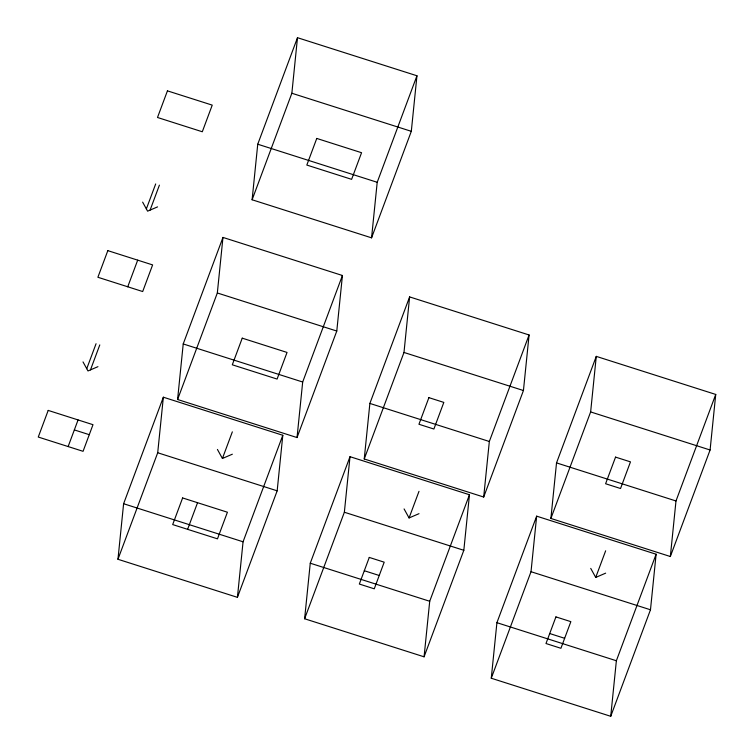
<?xml version="1.0" encoding="UTF-8"?>
<svg xmlns="http://www.w3.org/2000/svg" width="754" height="754" viewBox="0 0 754 754"><rect width="100%" height="100%" fill="white"/><g stroke="black" fill="none" stroke-linecap="round" stroke-linejoin="round"><path stroke-width="1.13" d="M117.963 559.279L123.609 503.729L163.354 397.207L282.807 435.275L277.17 490.826L237.425 597.347L117.963 559.279L157.709 452.758L163.354 397.207M177.586 399.497L183.222 343.947L222.967 237.425L342.429 275.493L336.784 331.044L297.038 437.565L177.586 399.497L217.331 292.976L222.967 237.425M252.109 199.772L257.745 144.221L297.491 37.7L416.953 75.768L411.307 131.319L371.562 237.84L252.109 199.772L291.855 93.251L297.491 37.7M237.425 597.347L243.061 541.796L282.807 435.275M297.038 437.565L302.684 382.014L342.429 275.493M304.616 618.761L310.262 563.21L350.007 456.688L469.459 494.747L463.823 550.297L424.078 656.819L304.616 618.761L344.361 512.239L350.007 456.688M371.562 237.84L377.207 182.289L416.953 75.768M364.239 458.979L369.875 403.428L409.62 296.906L529.082 334.974L523.436 390.525L483.691 497.037L364.239 458.979L403.984 352.457L409.62 296.906M424.078 656.819L429.714 601.268L469.459 494.747M483.691 497.037L489.337 441.486L529.082 334.974M491.269 678.232L496.914 622.681L536.659 516.16L656.112 554.228L650.476 609.779L610.731 716.3L491.269 678.232L531.014 571.711L536.659 516.16M550.891 518.45L556.527 462.899L596.273 356.378L715.735 394.446L710.089 449.997L670.344 556.518L550.891 518.45L590.636 411.929L596.273 356.378M610.731 716.3L616.367 660.749L656.112 554.228M670.344 556.518L675.989 500.967L715.735 394.446M86.748 368.687L96.06 343.73M146.361 208.905L155.682 183.948M90.48 369.884L99.792 344.917M150.093 210.102L159.414 185.135M68.133 446.566L78.067 419.931M127.746 286.784L137.69 260.149M187.614 529.327L197.548 502.701M217.425 449.441L222.411 458.479L232.345 431.844M404.078 508.922L409.064 517.951L418.998 491.325M590.731 568.393L595.717 577.432L605.651 550.797M157.558 206.888L147.605 211.167L142.629 202.129M97.945 366.67L87.992 370.949L83.006 361.911M222.411 458.479L232.355 454.2M409.064 517.951L419.007 513.672M595.717 577.432L605.66 573.153M291.855 93.251L411.307 131.319M257.745 144.221L377.207 182.289M217.331 292.976L336.784 331.044M403.984 352.457L523.436 390.525M590.636 411.929L710.089 449.997M183.222 343.947L302.684 382.014M369.875 403.428L489.337 441.486M556.527 462.899L675.989 500.967M157.709 452.758L277.17 490.826M344.361 512.239L463.823 550.297M531.014 571.711L650.476 609.779M74.344 429.921L89.274 434.681M364.305 570.731L379.234 575.49M549.713 633.539L564.642 638.299M123.609 503.729L243.061 541.796M310.262 563.21L429.714 601.268M496.914 622.681L616.367 660.749M48.199 410.412L38.266 437.047L83.063 451.316L92.996 424.691L48.199 410.412M107.822 250.639L97.888 277.265L142.685 291.544L152.619 264.908L107.822 250.639M167.435 90.857L157.501 117.483L202.298 131.762L212.232 105.126L167.435 90.857M182.619 497.942L172.685 524.577L217.482 538.846L227.416 512.22L182.619 497.942M242.241 338.16L232.298 364.795L277.095 379.064L287.038 352.438L242.241 338.16M316.765 138.434L306.821 165.06L351.618 179.339L361.562 152.713L316.765 138.434M369.272 557.423L359.338 584.048L374.267 588.808L384.201 562.182L369.272 557.423M428.894 397.641L418.951 424.266L433.889 429.026L443.823 402.4L428.894 397.641M555.924 616.895L545.99 643.53L560.919 648.289L570.853 621.654L555.924 616.895M615.547 457.113L605.603 483.748L620.542 488.507L630.476 461.872L615.547 457.113"/></g></svg>
